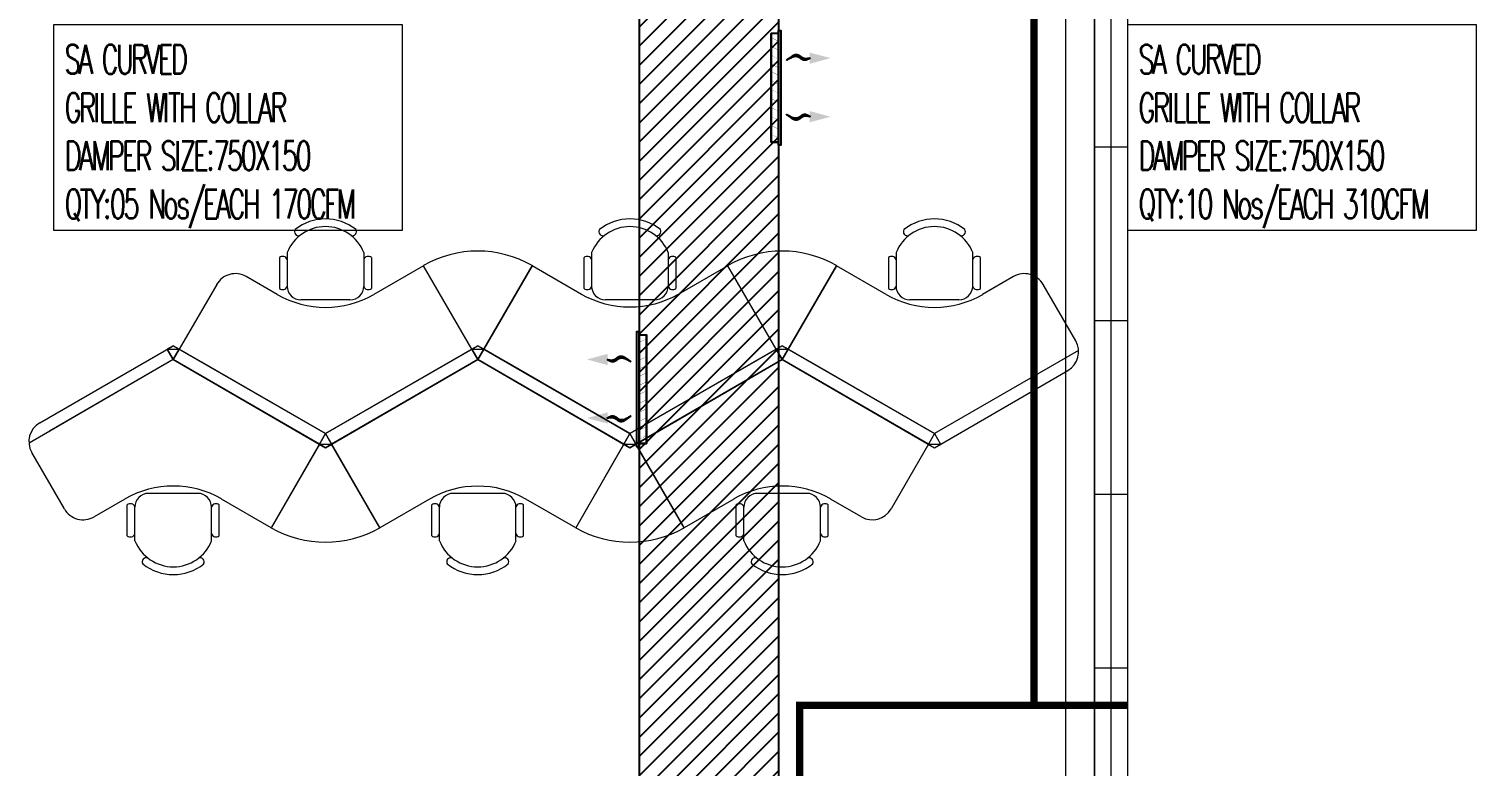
# Model space of a CAD drawing. Header units: millimetres. Extents: x -81374 to 485233, y -39075 to 157313.
# Drawn here: x 41717 to 51718, y -26669 to -21579 of the extents above; entities that cross this region are included whole.
import ezdxf
from ezdxf.enums import TextEntityAlignment as Align

# ---------------------------------------------------------------- set-up
doc = ezdxf.new("R2010")
doc.units = ezdxf.units.MM
doc.linetypes.add('CENTER', pattern=[2, 1.25, -0.25, 0.25, -0.25])
doc.linetypes.add('HIDDEN', pattern=[0.375, 0.25, -0.125])
for name, color, linetype in [('CEN', 252, 'CENTER'), ('M-HVAC ELLIPTICAL DUCT', 6, 'Continuous'), ('M-HVAC-GRIL', 6, 'Continuous'), ('M-HVAC-INSULATION', 8, 'Continuous'), ('M-HVAC-SUPP', 4, 'Continuous')]:
    doc.layers.add(name, color=color, linetype=linetype)
for name, color, linetype, lineweight in [('G-IMPT', 8, 'Continuous', 5), ('ID-MODULAR', 44, 'Continuous', 9), ('M HVAC GRILLE', 6, 'Continuous', 13), ('M-HVAC-ADP TAG', 1, 'Continuous', 15)]:
    doc.layers.add(name, color=color, linetype=linetype, lineweight=lineweight)
doc.styles.add('Roman S', font='romans.shx', dxfattribs={"width": 0.65})
doc.styles.get("Standard").update_dxf_attribs({"font": 'arial.ttf'})

# ---------------------------------------------------------------- blocks, each defined once
blk = doc.blocks.new('ng')
at = {"layer": 'CEN', "color": 9, "linetype": 'HIDDEN', "lineweight": 0, "ltscale": 1500, "true_color": 0xc7c8ca}
blk.add_line((37748, 65694), (37748, 59831), dxfattribs=at)
blk.add_lwpolyline([(37097, 69794), (39367, 69794), (39367, 65694), (37097, 65694)], dxfattribs=at)
blk = doc.blocks.new('floor plan 1')
at = {"layer": 'G-IMPT', "color": 55, "linetype": 'Continuous', "true_color": 0xb49f4b}
for p, q in [((8859, -11232), (8859, -20281)), ((9088, -11232), (9088, -20281))]:
    blk.add_line(p, q, dxfattribs=at)
at = {"layer": 'G-IMPT', "linetype": 'Continuous'}
for p, q in [((8974, -11232), (8974, -20281)), ((8859, -13081), (9088, -13081)), ((8859, -14281), (9088, -14281)), ((8859, -15481), (9088, -15481)), ((8859, -16681), (9088, -16681))]:
    blk.add_line(p, q, dxfattribs=at)
at = {"layer": 'G-IMPT', "color": 8, "ltscale": 500}
for p, q in [((10931, -13997), (10931, -14210)), ((10984, -13962), (10984, -14194)), ((11513, -13962), (11513, -14194)), ((11566, -13997), (11566, -14210)), ((13035, -13997), (13035, -14210)), ((13088, -13962), (13088, -14194)), ((13617, -13962), (13617, -14194)), ((13670, -13997), (13670, -14210)), ((15139, -13997), (15139, -14210)), ((15192, -13962), (15192, -14194)), ((15721, -13962), (15721, -14194)), ((15774, -13997), (15774, -14210)), ((11582, -14250), (11925, -14052)), ((12300, -14702), (11925, -14052)), ((11925, -14052), (12259, -14629)), ((12300, -14702), (12675, -14052)), ((12300, -14702), (12675, -14052)), ((14404, -14702), (14029, -14052)), ((14404, -14702), (14779, -14052)), ((14404, -14702), (14779, -14052)), ((14446, -14629), (14779, -14052)), ((14779, -14052), (15123, -14250)), ((10238, -14629), (10496, -14182)), ((10701, -14127), (10915, -14250)), ((15790, -14250), (16004, -14127)), ((16209, -14182), (16434, -14572)), ((11079, -14289), (11418, -14289)), ((13183, -14289), (13522, -14289)), ((15287, -14289), (15626, -14289)), ((10196, -14605), (9274, -15138)), ((10196, -14702), (10155, -14629)), ((10238, -14629), (10155, -14629)), ((11248, -15213), (10196, -14605)), ((10196, -14702), (10238, -14629)), ((10196, -14702), (10238, -14629)), ((10238, -14629), (11248, -15213)), ((11248, -15213), (10238, -14629)), ((12300, -14605), (11248, -15213)), ((11248, -15213), (12259, -14629)), ((12259, -14629), (11248, -15213)), ((12259, -14629), (12300, -14605)), ((12259, -14629), (12300, -14605)), ((12259, -14629), (12300, -14702)), ((12300, -14702), (12259, -14629)), ((12300, -14702), (12259, -14629)), ((12342, -14629), (12259, -14629)), ((12342, -14629), (12300, -14605)), ((12300, -14605), (12342, -14629)), ((13352, -15213), (12300, -14605)), ((12342, -14629), (12300, -14702)), ((12300, -14702), (12342, -14629)), ((12300, -14702), (12342, -14629)), ((12342, -14629), (13352, -15213)), ((14404, -14605), (13352, -15213)), ((13352, -15213), (14363, -14629)), ((14363, -14629), (14404, -14605)), ((14363, -14629), (14404, -14702)), ((14404, -14702), (14363, -14629)), ((14446, -14629), (14363, -14629)), ((14446, -14629), (14404, -14605)), ((15456, -15213), (14404, -14605)), ((14404, -14702), (14446, -14629)), ((14404, -14702), (14446, -14629)), ((14446, -14629), (15456, -15213)), ((15456, -15213), (14446, -14629)), ((15456, -15213), (16453, -14637)), ((9200, -15277), (10196, -14702)), ((11248, -15309), (10196, -14702)), ((10196, -14702), (11207, -15285)), ((11207, -15285), (10196, -14702)), ((10196, -14702), (11050, -15195)), ((12300, -14702), (11248, -15309)), ((11248, -15213), (12102, -14720)), ((11290, -15285), (12300, -14702)), ((13352, -15309), (12300, -14702)), ((12300, -14702), (13311, -15285)), ((12300, -14702), (13154, -15195)), ((14404, -14702), (13352, -15309)), ((13352, -15213), (14206, -14720)), ((13394, -15285), (14404, -14702)), ((14404, -14702), (13394, -15285)), ((15456, -15309), (14404, -14702)), ((14404, -14702), (15415, -15285)), ((15415, -15285), (14404, -14702)), ((14404, -14702), (15259, -15195)), ((15456, -15213), (16311, -14720)), ((16379, -14777), (15456, -15309)), ((11248, -15213), (10873, -15862)), ((10873, -15862), (11207, -15285)), ((11248, -15213), (11207, -15285)), ((11207, -15285), (11248, -15213)), ((11248, -15213), (11207, -15285)), ((11290, -15285), (11207, -15285)), ((11207, -15285), (11248, -15309)), ((11207, -15285), (11248, -15309)), ((11248, -15213), (11290, -15285)), ((11248, -15213), (11623, -15862)), ((11290, -15285), (11248, -15213)), ((11248, -15213), (11290, -15285)), ((11248, -15213), (11623, -15862)), ((11290, -15285), (11248, -15309)), ((11248, -15309), (11290, -15285)), ((13352, -15213), (12977, -15862)), ((13352, -15213), (13311, -15285)), ((13311, -15285), (13352, -15213)), ((13394, -15285), (13311, -15285)), ((13311, -15285), (13352, -15309)), ((13352, -15213), (13394, -15285)), ((13352, -15213), (13727, -15862)), ((13352, -15213), (13394, -15285)), ((13352, -15213), (13727, -15862)), ((13394, -15285), (13352, -15309)), ((13394, -15285), (13727, -15862)), ((15156, -15732), (15415, -15285)), ((15456, -15213), (15415, -15285)), ((15415, -15285), (15456, -15213)), ((15456, -15213), (15415, -15285)), ((15498, -15285), (15415, -15285)), ((15415, -15285), (15456, -15309)), ((15415, -15285), (15456, -15309)), ((15456, -15213), (15498, -15285)), ((15498, -15285), (15456, -15213)), ((15498, -15285), (15456, -15309)), ((15456, -15309), (15498, -15285)), ((9219, -15343), (9444, -15732)), ((9219, -15343), (9444, -15732)), ((9649, -15787), (9863, -15664)), ((10027, -15625), (10366, -15625)), ((10530, -15664), (10873, -15862)), ((12131, -15625), (12470, -15625)), ((13727, -15862), (14071, -15664)), ((14235, -15625), (14574, -15625)), ((14738, -15664), (14952, -15787)), ((9879, -15918), (9879, -15705)), ((9932, -15952), (9932, -15721)), ((10461, -15952), (10461, -15721)), ((10514, -15918), (10514, -15705)), ((11983, -15918), (11983, -15705)), ((12036, -15952), (12036, -15721)), ((12565, -15952), (12565, -15721)), ((12618, -15918), (12618, -15705)), ((14087, -15918), (14087, -15705)), ((14140, -15952), (14140, -15721)), ((14669, -15952), (14669, -15721)), ((14722, -15918), (14722, -15705))]:
    blk.add_line(p, q, dxfattribs=at)
for points in [[(13352, -15213), (12342, -14629), (12675, -14052), (13019, -14250, 0.267949), (13686, -14250), (14029, -14052), (14363, -14629)], [(12300, -14702), (11290, -15285), (11623, -15862), (11967, -15664, -0.267949), (12634, -15664), (12977, -15862), (13311, -15285)]]:
    blk.add_lwpolyline(points, format="xyb", close=True, dxfattribs=at)
for points in [[(14404, -14702), (14363, -14629), (14404, -14605), (14446, -14629)], [(13352, -15213), (13311, -15285), (13352, -15309), (13394, -15285)]]:
    blk.add_lwpolyline(points, close=True, dxfattribs=at)
for centre, radius, start, end in [((11248, -14067), 285, 21.6315, 158.3687), ((11248, -14067), 338, 51.4561, 128.5441), ((13352, -14067), 285, 21.6315, 158.3687), ((13352, -14067), 338, 51.4561, 128.5441), ((15456, -14067), 285, 21.6315, 158.3687), ((15456, -14067), 338, 51.4561, 128.5441), ((11062, -13817), 27.9, 148.6624, 290.9703), ((11435, -13817), 27.9, 249.0299, 31.3378), ((13166, -13817), 27.9, 148.6624, 290.9703), ((13539, -13817), 27.9, 249.0299, 31.3378), ((15270, -13817), 27.9, 148.6624, 290.9703), ((15643, -13817), 27.9, 249.0299, 31.3378), ((10952, -14022), 33.7, 22.1416, 130.1966), ((11544, -14022), 33.7, 49.8035, 157.8586), ((12300, -14702), 750, 60.0001, 120.0001), ((13057, -14022), 33.7, 22.1416, 130.1966), ((13648, -14022), 33.7, 49.8035, 157.8586), ((14404, -14702), 750, 60.0001, 120.0001), ((15161, -14022), 33.7, 22.1416, 130.1966), ((15752, -14022), 33.7, 49.8035, 157.8586), ((10626, -14257), 150, 60.0001, 150.0001), ((10952, -14184), 33.7, 229.8035, 337.8586), ((11079, -14194), 95.3, 180.0001, 270.0001), ((11418, -14194), 95.3, 270.0001, 0.0001), ((11544, -14184), 33.7, 202.1416, 310.1966), ((13057, -14184), 33.7, 229.8035, 337.8586), ((13183, -14194), 95.3, 180.0001, 270.0001), ((13522, -14194), 95.3, 270.0001, 0.0001), ((13648, -14184), 33.7, 202.1416, 310.1966), ((15161, -14184), 33.7, 229.8035, 337.8586), ((15287, -14194), 95.3, 180.0001, 270.0001), ((15626, -14194), 95.3, 270.0001, 0.0001), ((15752, -14184), 33.7, 202.1416, 310.1966), ((16079, -14257), 150, 30.0001, 120.0001), ((11248, -13673), 667, 240.0001, 300.0001), ((15456, -13673), 667, 240.0001, 300.0001), ((16304, -14647), 150, 300.0001, 30.0001), ((9349, -15268), 150, 119.9999, 209.9999), ((10196, -16241), 667, 59.9999, 119.9999), ((14404, -16241), 667, 59.9999, 119.9999), ((9900, -15730), 33.7, 22.1414, 130.1965), ((10027, -15721), 95.3, 89.9999, 179.9999), ((10366, -15721), 95.3, 359.9999, 89.9999), ((10492, -15730), 33.7, 49.8034, 157.8584), ((12004, -15730), 33.7, 22.1414, 130.1965), ((12131, -15721), 95.3, 89.9999, 179.9999), ((12470, -15721), 95.3, 359.9999, 89.9999), ((12596, -15730), 33.7, 49.8034, 157.8584), ((14109, -15730), 33.7, 22.1414, 130.1965), ((14235, -15721), 95.3, 89.9999, 179.9999), ((14574, -15721), 95.3, 359.9999, 89.9999), ((14700, -15730), 33.7, 49.8034, 157.8584), ((9574, -15657), 150, 209.9999, 299.9999), ((15027, -15657), 150, 239.9999, 329.9999), ((11248, -15213), 750, 239.9999, 299.9999), ((13352, -15213), 750, 239.9999, 299.9999), ((9900, -15892), 33.7, 229.8034, 337.8584), ((10196, -15847), 285, 201.6313, 338.3685), ((10492, -15892), 33.7, 202.1414, 310.1965), ((12004, -15892), 33.7, 229.8034, 337.8584), ((12300, -15847), 285, 201.6313, 338.3685), ((12596, -15892), 33.7, 202.1414, 310.1965), ((14109, -15892), 33.7, 229.8034, 337.8584), ((14404, -15847), 285, 201.6313, 338.3685), ((14700, -15892), 33.7, 202.1414, 310.1965), ((10010, -16097), 27.9, 69.0297, 211.3376), ((10383, -16097), 27.9, 328.6622, 110.9701), ((12114, -16097), 27.9, 69.0297, 211.3376), ((12487, -16097), 27.9, 328.6622, 110.9701), ((14218, -16097), 27.9, 69.0297, 211.3376), ((14591, -16097), 27.9, 328.6622, 110.9701), ((10196, -15847), 338, 231.4559, 308.5439), ((12300, -15847), 338, 231.4559, 308.5439), ((14404, -15847), 338, 231.4559, 308.5439)]:
    blk.add_arc(centre, radius, start, end, dxfattribs=at)
at = {"layer": 'CEN', "linetype": 'Continuous'}
blk.add_blockref('ng', (-28240, -78520), dxfattribs=at)
at = {"layer": 'G-IMPT', "color": 8, "ltscale": 500}
for rotation, p in [(359.9992, (39681, -4990, 0)), (359.9992, (35887, -10139, 0)), (270.0008, (28873, -20643, 0)), (359.9992, (11975, -26935, 0)), (359.9992, (15268, -26935, 0)), (359.9992, (26686, -26988, 0)), (270.0008, (15861, -28615, 0)), (89.9992, (23698, -33301, 0)), (89.9992, (23598, -35338, 0)), (89.9992, (23598, -37388, 0)), (359.9992, (13750, -37782, 0)), (89.9992, (23698, -40747, 0)), (89.9992, (23598, -44302, 0)), (89.9992, (23598, -46399, 0)), (89.9992, (23698, -48340, 0)), (89.9992, (23698, -54280, 0)), (359.9992, (27418, -55702, 0)), (89.9992, (9672, -65857, 0)), (359.9992, (4684, -67403, 0)), (359.9992, (8737, -67403, 0))]:
    blk.add_attdef('PARTITIONTYPE', text='', height=200, rotation=rotation, dxfattribs=at).set_placement(p, align=Align.MIDDLE_CENTER)
blk = doc.blocks.new('RAAAA')
at = {"linetype": 'Continuous', "ltscale": 1000}
for points in [[(363, 0, 0), (363, 0, 0), (364, 0, 0), (364, 0, 0), (365, 0, 0), (366, 0, 0), (367, -1, 0), (368, -1, 0), (369, -1, 0), (371, -1, 0), (373, -2, 0), (374, -2, 0), (377, -2, 0), (379, -3, 0), (381, -3, 0), (384, -4, 0), (387, -4, 0), (390, -5, 0), (393, -5, 0), (397, -6, 0), (400, -6, 0), (404, -7, 0), (408, -8, 0), (412, -8, 0), (416, -9, 0), (421, -10, 0), (421, -10, 0), (425, -11, 0), (430, -11, 0), (435, -11, 0), (439, -11, 0), (444, -11, 0), (449, -11, 0), (454, -10, 0), (459, -10, 0), (464, -9, 0), (468, -7, 0), (473, -6, 0), (478, -4, 0), (483, -2, 0), (488, 0, 0), (494, 2, 0), (499, 4, 0), (504, 7, 0), (509, 10, 0), (514, 13, 0), (519, 16, 0), (525, 20, 0), (530, 24, 0), (535, 28, 0), (541, 32, 0), (546, 36, 0), (546, 36, 0), (552, 40, 0), (557, 44, 0), (563, 48, 0), (568, 51, 0), (574, 54, 0), (580, 56, 0), (586, 58, 0), (592, 60, 0), (598, 61, 0), (604, 62, 0), (610, 62, 0), (616, 62, 0), (622, 62, 0), (628, 61, 0), (635, 60, 0), (641, 59, 0), (648, 57, 0), (654, 55, 0), (661, 52, 0), (668, 49, 0), (675, 46, 0), (681, 42, 0), (688, 38, 0), (695, 33, 0), (702, 28, 0), (702, 28, 0), (709, 23, 0), (716, 19, 0), (722, 14, 0), (728, 10, 0), (734, 5, 0), (740, 1, 0), (745, -2, 0), (750, -6, 0), (755, -9, 0), (759, -13, 0), (763, -15, 0), (767, -18, 0), (771, -21, 0), (774, -23, 0), (777, -25, 0), (779, -27, 0), (782, -29, 0), (784, -31, 0), (786, -32, 0), (787, -33, 0), (789, -34, 0), (790, -35, 0), (790, -35, 0), (791, -35, 0), (791, -36, 0)], [(363, 0, 0), (363, 0, 0), (364, 0, 0), (364, 0, 0), (365, -1, 0), (366, -1, 0), (367, -2, 0), (368, -2, 0), (369, -3, 0), (371, -4, 0), (373, -5, 0), (374, -5, 0), (377, -6, 0), (379, -8, 0), (381, -9, 0), (384, -10, 0), (387, -12, 0), (390, -13, 0), (393, -15, 0), (397, -16, 0), (400, -18, 0), (404, -20, 0), (408, -22, 0), (412, -24, 0), (416, -26, 0), (421, -28, 0), (421, -28, 0), (425, -30, 0), (430, -32, 0), (435, -34, 0), (439, -35, 0), (444, -36, 0), (449, -37, 0), (454, -37, 0), (459, -38, 0), (464, -38, 0), (468, -37, 0), (473, -37, 0), (478, -36, 0), (483, -35, 0), (488, -33, 0), (494, -32, 0), (499, -30, 0), (504, -28, 0), (509, -25, 0), (514, -22, 0), (519, -19, 0), (525, -16, 0), (530, -13, 0), (535, -9, 0), (541, -5, 0), (546, 0, 0), (546, 0, 0), (552, 4, 0), (557, 8, 0), (563, 12, 0), (568, 15, 0), (574, 18, 0), (580, 21, 0), (586, 23, 0), (592, 25, 0), (598, 27, 0), (604, 28, 0), (610, 29, 0), (616, 30, 0), (622, 30, 0), (628, 31, 0), (635, 30, 0), (641, 30, 0), (648, 29, 0), (654, 28, 0), (661, 26, 0), (668, 24, 0), (675, 22, 0), (681, 20, 0), (688, 17, 0), (695, 14, 0), (702, 10, 0), (702, 10, 0), (709, 7, 0), (716, 3, 0), (722, 0, 0), (728, -3, 0), (734, -6, 0), (740, -9, 0), (745, -12, 0), (750, -14, 0), (755, -17, 0), (759, -19, 0), (763, -21, 0), (767, -23, 0), (771, -25, 0), (774, -27, 0), (777, -28, 0), (779, -30, 0), (782, -31, 0), (784, -32, 0), (786, -33, 0), (787, -34, 0), (789, -34, 0), (790, -35, 0), (790, -35, 0), (791, -35, 0), (791, -36, 0)]]:
    blk.add_polyline3d(points, dxfattribs=at)
blk.add_solid([(373, 101), (0, 0), (373, -101)], dxfattribs=at)
blk = doc.blocks.new('zw$77DE')
at = {"layer": 'M-HVAC-GRIL', "linetype": 'ByBlock'}
blk.add_lwpolyline([(0, 750), (0, 771), (-17, 771), (-17, -21), (0, -21), (0, 0), (0, 750), (51, 750), (51, 0), (0, 0), (51, 0), (51, 750), (51, 750)], dxfattribs=at)
at = {"layer": 'M-HVAC-GRIL', "lineweight": 0, "const_width": 1.71}
for points in [[(4, 679), (4, 700), (47, 721), (47, 743)], [(4, 617), (4, 639), (47, 660), (47, 681)], [(4, 556), (4, 577), (47, 599), (47, 620)], [(4, 496), (4, 517), (47, 538), (47, 560)], [(4, 444), (4, 465), (47, 487), (47, 508)], [(4, 382), (4, 403), (47, 425), (47, 446)], [(4, 320), (4, 341), (47, 363), (47, 384)], [(4, 258), (4, 279), (47, 300), (47, 322)], [(4, 195), (4, 217), (47, 238), (47, 260)], [(4, 133), (4, 155), (47, 176), (47, 198)], [(4, 72), (4, 93), (47, 115), (47, 136)], [(4, 10), (4, 32), (47, 53), (47, 75)]]:
    blk.add_lwpolyline(points, dxfattribs=at)
at = {"layer": 'M-HVAC-SUPP'}
for p, xscale, yscale, zscale, rotation in [((-360, 581), 0.3839999997941416, 0.3839999997941416, 0.3839999997941416, 359.7971218112731), ((-360, 176), -0.3839999997941415, 0.3839999997941436, 0.3839999997941436, 180.2028781887378)]:
    blk.add_blockref('RAAAA', p, dxfattribs=dict(at, xscale=xscale, yscale=yscale, zscale=zscale, rotation=rotation))
blk = doc.blocks.new('jyfhg')
at = {"layer": 'M HVAC GRILLE', "color": 7}
blk.add_blockref('zw$77DE', (-100, -700), dxfattribs=at)

msp = doc.modelspace()

# ---------------------------------------------------------------- hatches: boundary and pattern name
at = {"layer": 'M-HVAC-INSULATION'}
h = msp.add_hatch(dxfattribs=at)
h.set_pattern_fill('ANSI31', color=26, scale=750, angle=360, style=0)
h.set_pattern_definition([(45, (496839.4, -83091.07), (-66.29126, 66.29126), [])])
h.paths.add_polyline_path([(45933.5, -17181.2), (46896.5, -17181.2), (46896.5, -28631.6), (45933.5, -28631.6)])

# ---------------------------------------------------------------- linework, layer by layer
at = {"layer": 'CEN', "color": 11, "linetype": 'HIDDEN', "lineweight": 0, "ltscale": 1500, "const_width": 50}
for points in [[(48662.8, -26249.9), (48662.8, -20386.6)], [(49314, -30349.9), (47044.1, -30349.9), (47044.1, -26249.9), (49314.1, -26249.9)]]:
    msp.add_lwpolyline(points, dxfattribs=at)
at = {"layer": 'ID-MODULAR', "color": 45, "linetype": 'Continuous'}
msp.add_lwpolyline([(48881.2, -27768), (49081.2, -27768), (49081.2, -18869.7), (48881.2, -18869.7)], close=True, dxfattribs=at)
at = {"layer": 'M-HVAC ELLIPTICAL DUCT', "linetype": 'Continuous'}
for p, q in [((45933.5, -14181.2), (45933.5, -28631.6)), ((46896.5, -14181.2), (46896.5, -28631.6))]:
    msp.add_line(p, q, dxfattribs=at)
at = {"layer": 'M-HVAC-ADP TAG', "color": 0}
for points in [[(41890.3, -21547.2), (44296.5, -21547.2), (44296.5, -22971.6), (41890.3, -22971.6)], [(49311.6, -21547.2), (51717.8, -21547.2), (51717.8, -22971.6), (49311.6, -22971.6)]]:
    msp.add_lwpolyline(points, close=True, dxfattribs=at)

# ---------------------------------------------------------------- block references
at = {"linetype": 'Continuous', "rotation": 180}
msp.add_blockref('floor plan 1', (58170.8, -39075.4), dxfattribs=at)
at = {"layer": 'M HVAC GRILLE', "color": 0, "xscale": -1}
msp.add_blockref('jyfhg', (46796.5, -21660.9), dxfattribs=at)
at = {"layer": 'M HVAC GRILLE', "color": 0, "rotation": 359.9999999999946}
msp.add_blockref('jyfhg', (46033.5, -23742), dxfattribs=at)

# ---------------------------------------------------------------- texts
at = {"layer": 'M-HVAC-ADP TAG', "char_height": 200, "width": 2339.305, "attachment_point": 8, "style": 'Roman S'}
for s, insert in [('\\pxql;\\A1;\\T0.85;SA CURVED \\PGRILLE WITH COLLAR DAMPER SIZE:750X150\\PQTY:05 Nos/EACH 170CFM', (43133.3, -22954.7, 0)), ('\\pxql;\\A1;\\T0.85;SA CURVED \\PGRILLE WITH COLLAR DAMPER SIZE:750X150\\PQTY:10 Nos/EACH 310CFM', (50554.5, -22954.7, 0))]:
    msp.add_mtext(s, dxfattribs=dict(at, insert=insert))

doc.saveas('drawing.dxf')
